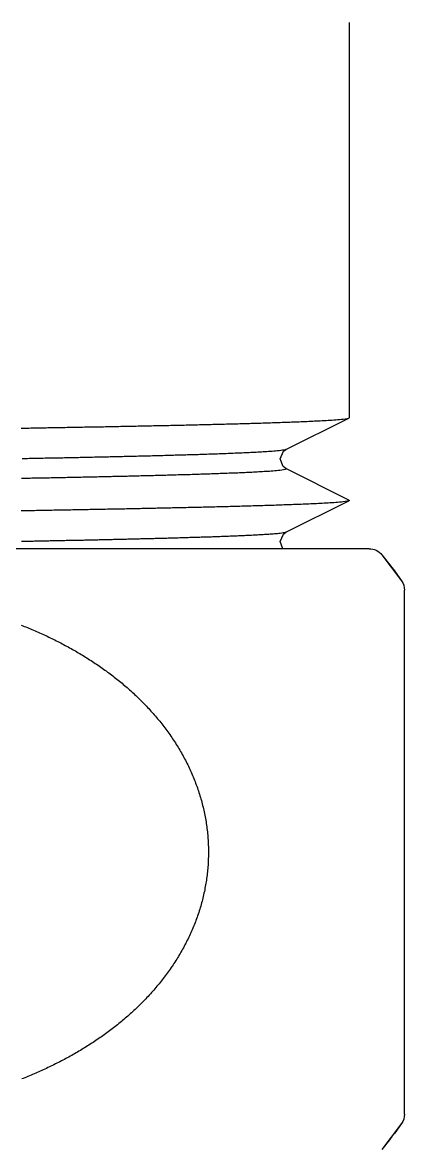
# Model space of a CAD drawing. Header units: millimetres. Extents: x 2213 to 82676, y 1050 to 28650.
# Drawn here: x 20328.58 to 20335.69, y 10325.75 to 10346.72 of the extents above; entities that cross this region are included whole.
import ezdxf

# ---------------------------------------------------------------- set-up
doc = ezdxf.new("R2010")
doc.units = ezdxf.units.MM
doc.header["$LTSCALE"] = 200
doc.linetypes.add('DASHED', pattern=[0.75, 0.5, -0.25])
doc.layers.add('A-FIX', color=5, linetype='Continuous')

# ---------------------------------------------------------------- blocks, each defined once
blk = doc.blocks.new('A$C657279D5')
at = {"linetype": 'Continuous'}
for p, q in [((-135.531019, 759.357856), (-135.531019, 752.004425)), ((-135.525171, 751.998575), (-135.531019, 752.004425)), ((-134.352263, 751.411944), (-135.525171, 751.998575)), ((-135.525171, 750.470451), (-134.352263, 751.057082)), ((-134.352263, 749.872121), (-135.525171, 750.458752)), ((-136.138336, 749.452224), (-136.501659, 748.970705)), ((-135.89901, 749.566372), (-94.101081, 749.566372)), ((-136.557568, 739.04695), (-136.557568, 748.793758)), ((-136.501659, 738.870003), (-136.138336, 738.388484))]:
    blk.add_line(p, q, dxfattribs=at)
at = {"linetype": 'DASHED'}
for points in [[(-129.424307, 751.810292), (-129.460307, 751.811292), (-129.495307, 751.811292), (-129.531307, 751.812292), (-129.567307, 751.812292), (-129.603307, 751.813292), (-129.638307, 751.814292), (-129.674307, 751.814292), (-129.710307, 751.815292), (-129.745307, 751.816292), (-129.781307, 751.816292), (-129.817307, 751.817292), (-129.852307, 751.817292), (-129.888307, 751.818292), (-129.924307, 751.819292), (-129.960307, 751.819292), (-129.995307, 751.820292), (-130.031307, 751.820292), (-130.067307, 751.821292), (-130.102307, 751.822292), (-130.138307, 751.822292), (-130.174307, 751.823292), (-130.209307, 751.824292), (-130.245307, 751.824292), (-130.281307, 751.825292), (-130.317307, 751.826292), (-130.352307, 751.826292), (-130.388307, 751.827292), (-130.424307, 751.827292), (-130.459307, 751.828292), (-130.495307, 751.829292), (-130.531307, 751.829292), (-130.566307, 751.830292), (-130.602307, 751.831292), (-130.638307, 751.831292), (-130.674307, 751.832292), (-130.709307, 751.833292), (-130.745307, 751.833292), (-130.781307, 751.834292), (-130.816307, 751.835292), (-130.852307, 751.835292), (-130.888307, 751.836292), (-130.923307, 751.837292), (-130.959307, 751.837292), (-130.995307, 751.838292), (-131.031307, 751.839292), (-131.066307, 751.839292), (-131.102307, 751.840292), (-131.138307, 751.841292), (-131.173307, 751.841292), (-131.209307, 751.842292), (-131.245307, 751.843292), (-131.280307, 751.844292), (-131.316307, 751.844292), (-131.352307, 751.845292), (-131.388307, 751.846292), (-131.423307, 751.846292), (-131.459307, 751.847292), (-131.495307, 751.848292), (-131.530307, 751.849292), (-131.566307, 751.849292), (-131.602307, 751.850292), (-131.637307, 751.851292), (-131.673307, 751.851292), (-131.709307, 751.852292), (-131.745307, 751.853292), (-131.780307, 751.854292), (-131.816307, 751.854292), (-131.852307, 751.855292), (-131.887307, 751.856292), (-131.923307, 751.857292), (-131.959307, 751.857292), (-131.994307, 751.858292), (-132.030307, 751.859292), (-132.066307, 751.860292), (-132.102307, 751.860292), (-132.137307, 751.861292), (-132.173307, 751.862292), (-132.209307, 751.863292), (-132.244307, 751.864292), (-132.280307, 751.864292), (-132.316307, 751.865292), (-132.351307, 751.866292), (-132.387307, 751.867292), (-132.423307, 751.868292), (-132.459307, 751.868292), (-132.494307, 751.869292), (-132.530307, 751.870292), (-132.566307, 751.871292), (-132.601307, 751.872292), (-132.637307, 751.872292), (-132.673307, 751.873292), (-132.708307, 751.874292), (-132.744307, 751.875292), (-132.780307, 751.876292), (-132.815307, 751.877292), (-132.851307, 751.878292), (-132.887307, 751.878292), (-132.923307, 751.879292), (-132.958307, 751.880292), (-132.994307, 751.881292), (-133.030307, 751.882292), (-133.065307, 751.883292), (-133.101307, 751.884292), (-133.137307, 751.885292), (-133.172307, 751.886292), (-133.208307, 751.886292), (-133.244307, 751.887292), (-133.280307, 751.888292), (-133.315307, 751.889292), (-133.351307, 751.890292), (-133.387307, 751.891292), (-133.422307, 751.892292), (-133.458307, 751.893292), (-133.494307, 751.894292), (-133.529307, 751.895292), (-133.565307, 751.896292), (-133.601307, 751.897292), (-133.636307, 751.898292), (-133.672307, 751.899292), (-133.708307, 751.900292), (-133.744307, 751.901292), (-133.779307, 751.902292), (-133.815307, 751.903292), (-133.851307, 751.904292), (-133.886307, 751.905292), (-133.922307, 751.906292), (-133.958307, 751.908292), (-133.993307, 751.909292), (-134.029307, 751.910292), (-134.065307, 751.911292), (-134.100307, 751.912292), (-134.136307, 751.913292), (-134.172307, 751.914292), (-134.207307, 751.916292), (-134.243307, 751.917292), (-134.279307, 751.918292), (-134.315307, 751.919292), (-134.350307, 751.921292), (-134.386307, 751.922292), (-134.422307, 751.923292), (-134.457307, 751.925292), (-134.493307, 751.926292), (-134.529307, 751.927292), (-134.564307, 751.929292), (-134.600307, 751.930292), (-134.636307, 751.932292), (-134.671307, 751.933292), (-134.707307, 751.934292), (-134.743307, 751.936292), (-134.778307, 751.938292), (-134.814307, 751.939292), (-134.850307, 751.941292), (-134.885307, 751.943292), (-134.921307, 751.944292), (-134.957307, 751.946292), (-134.992307, 751.948292), (-135.028307, 751.950292), (-135.064307, 751.952292), (-135.099307, 751.954292), (-135.135307, 751.956292), (-135.171307, 751.958292), (-135.206307, 751.961292), (-135.242307, 751.963292), (-135.278307, 751.965292), (-135.313307, 751.968292), (-135.349307, 751.971292), (-135.384307, 751.975292), (-135.419307, 751.979292), (-135.455307, 751.983292), (-135.491307, 751.988292), (-135.525307, 751.998292)], [(-134.352307, 751.412292), (-134.321307, 751.402292), (-134.288307, 751.397292), (-134.255307, 751.393292), (-134.223307, 751.389292), (-134.190307, 751.385292), (-134.158307, 751.382292), (-134.125307, 751.380292), (-134.093307, 751.377292), (-134.060307, 751.375292), (-134.027307, 751.373292), (-133.994307, 751.370292), (-133.962307, 751.368292), (-133.929307, 751.366292), (-133.896307, 751.364292), (-133.864307, 751.362292), (-133.831307, 751.360292), (-133.798307, 751.359292), (-133.766307, 751.357292), (-133.733307, 751.355292), (-133.700307, 751.354292), (-133.668307, 751.352292), (-133.635307, 751.351292), (-133.602307, 751.349292), (-133.570307, 751.348292), (-133.537307, 751.346292), (-133.504307, 751.345292), (-133.471307, 751.343292), (-133.439307, 751.342292), (-133.406307, 751.341292), (-133.373307, 751.339292), (-133.340307, 751.338292), (-133.308307, 751.337292), (-133.275307, 751.336292), (-133.242307, 751.334292), (-133.210307, 751.333292), (-133.177307, 751.332292), (-133.144307, 751.331292), (-133.111307, 751.329292), (-133.079307, 751.328292), (-133.046307, 751.327292), (-133.013307, 751.326292), (-132.981307, 751.325292), (-132.948307, 751.324292), (-132.915307, 751.323292), (-132.882307, 751.322292), (-132.850307, 751.320292), (-132.817307, 751.319292), (-132.784307, 751.318292), (-132.751307, 751.317292), (-132.719307, 751.316292), (-132.686307, 751.315292), (-132.653307, 751.314292), (-132.621307, 751.313292), (-132.588307, 751.312292), (-132.555307, 751.311292), (-132.522307, 751.310292), (-132.490307, 751.309292), (-132.457307, 751.308292), (-132.424307, 751.307292), (-132.391307, 751.306292), (-132.359307, 751.305292), (-132.326307, 751.305292), (-132.293307, 751.304292), (-132.261307, 751.303292), (-132.228307, 751.302292), (-132.195307, 751.301292), (-132.162307, 751.300292), (-132.130307, 751.299292), (-132.097307, 751.298292), (-132.064307, 751.297292), (-132.031307, 751.296292), (-131.999307, 751.296292), (-131.966307, 751.295292), (-131.933307, 751.294292), (-131.901307, 751.293292), (-131.868307, 751.292292), (-131.835307, 751.291292), (-131.802307, 751.290292), (-131.770307, 751.290292), (-131.737307, 751.289292), (-131.704307, 751.288292), (-131.671307, 751.287292), (-131.639307, 751.286292), (-131.606307, 751.286292), (-131.573307, 751.285292), (-131.540307, 751.284292), (-131.508307, 751.283292), (-131.475307, 751.282292), (-131.442307, 751.282292), (-131.410307, 751.281292), (-131.377307, 751.280292), (-131.344307, 751.279292), (-131.311307, 751.278292), (-131.279307, 751.278292), (-131.246307, 751.277292), (-131.213307, 751.276292), (-131.180307, 751.275292), (-131.148307, 751.275292), (-131.115307, 751.274292), (-131.082307, 751.273292), (-131.049307, 751.272292), (-131.017307, 751.272292), (-130.984307, 751.271292), (-130.951307, 751.270292), (-130.918307, 751.270292), (-130.886307, 751.269292), (-130.853307, 751.268292), (-130.820307, 751.267292), (-130.788307, 751.267292), (-130.755307, 751.266292), (-130.722307, 751.265292), (-130.689307, 751.264292), (-130.657307, 751.264292), (-130.624307, 751.263292), (-130.591307, 751.262292), (-130.558307, 751.262292), (-130.526307, 751.261292), (-130.493307, 751.260292), (-130.460307, 751.260292), (-130.427307, 751.259292), (-130.395307, 751.258292), (-130.362307, 751.258292), (-130.329307, 751.257292), (-130.297307, 751.256292), (-130.264307, 751.256292), (-130.231307, 751.255292), (-130.198307, 751.254292), (-130.166307, 751.253292), (-130.133307, 751.253292), (-130.100307, 751.252292), (-130.067307, 751.252292), (-130.035307, 751.251292), (-130.002307, 751.250292), (-129.969307, 751.250292), (-129.936307, 751.249292), (-129.904307, 751.248292), (-129.871307, 751.248292), (-129.838307, 751.247292), (-129.805307, 751.246292), (-129.773307, 751.246292), (-129.740307, 751.245292), (-129.707307, 751.244292), (-129.675307, 751.244292), (-129.642307, 751.243292), (-129.609307, 751.242292), (-129.576307, 751.242292), (-129.544307, 751.241292), (-129.511307, 751.241292), (-129.478307, 751.240292), (-129.445307, 751.239292)], [(-134.352307, 751.057292), (-134.338307, 751.039292), (-134.306307, 751.033292), (-134.273307, 751.028292), (-134.241307, 751.024292), (-134.208307, 751.020292), (-134.176307, 751.017292), (-134.143307, 751.014292), (-134.110307, 751.011292), (-134.078307, 751.009292), (-134.045307, 751.006292), (-134.012307, 751.004292), (-133.980307, 751.002292), (-133.947307, 751.000292), (-133.914307, 750.998292), (-133.882307, 750.996292), (-133.849307, 750.994292), (-133.816307, 750.992292), (-133.784307, 750.991292), (-133.751307, 750.989292), (-133.718307, 750.987292), (-133.685307, 750.986292), (-133.653307, 750.984292), (-133.620307, 750.983292), (-133.587307, 750.981292), (-133.555307, 750.980292), (-133.522307, 750.978292), (-133.489307, 750.977292), (-133.456307, 750.975292), (-133.424307, 750.974292), (-133.391307, 750.973292), (-133.358307, 750.971292), (-133.326307, 750.970292), (-133.293307, 750.969292), (-133.260307, 750.968292), (-133.227307, 750.966292), (-133.195307, 750.965292), (-133.162307, 750.964292), (-133.129307, 750.963292), (-133.097307, 750.962292), (-133.064307, 750.960292), (-133.031307, 750.959292), (-132.998307, 750.958292), (-132.966307, 750.957292), (-132.933307, 750.956292), (-132.900307, 750.955292), (-132.868307, 750.954292), (-132.835307, 750.953292), (-132.802307, 750.952292), (-132.769307, 750.951292), (-132.737307, 750.950292), (-132.704307, 750.949292), (-132.671307, 750.947292), (-132.638307, 750.946292), (-132.606307, 750.945292), (-132.573307, 750.944292), (-132.540307, 750.944292), (-132.508307, 750.943292), (-132.475307, 750.942292), (-132.442307, 750.941292), (-132.409307, 750.940292), (-132.377307, 750.939292), (-132.344307, 750.938292), (-132.311307, 750.937292), (-132.278307, 750.936292), (-132.246307, 750.935292), (-132.213307, 750.934292), (-132.180307, 750.933292), (-132.147307, 750.932292), (-132.115307, 750.931292), (-132.082307, 750.931292), (-132.049307, 750.930292), (-132.017307, 750.929292), (-131.984307, 750.928292), (-131.951307, 750.927292), (-131.918307, 750.926292), (-131.886307, 750.925292), (-131.853307, 750.925292), (-131.820307, 750.924292), (-131.787307, 750.923292), (-131.755307, 750.922292), (-131.722307, 750.921292), (-131.689307, 750.920292), (-131.657307, 750.920292), (-131.624307, 750.919292), (-131.591307, 750.918292), (-131.558307, 750.917292), (-131.526307, 750.916292), (-131.493307, 750.916292), (-131.460307, 750.915292), (-131.427307, 750.914292), (-131.395307, 750.913292), (-131.362307, 750.912292), (-131.329307, 750.912292), (-131.296307, 750.911292), (-131.264307, 750.910292), (-131.231307, 750.909292), (-131.198307, 750.909292), (-131.165307, 750.908292), (-131.133307, 750.907292), (-131.100307, 750.906292), (-131.067307, 750.906292), (-131.035307, 750.905292), (-131.002307, 750.904292), (-130.969307, 750.903292), (-130.936307, 750.903292), (-130.904307, 750.902292), (-130.871307, 750.901292), (-130.838307, 750.900292), (-130.805307, 750.900292), (-130.773307, 750.899292), (-130.740307, 750.898292), (-130.707307, 750.898292), (-130.674307, 750.897292), (-130.642307, 750.896292), (-130.609307, 750.895292), (-130.576307, 750.895292), (-130.544307, 750.894292), (-130.511307, 750.893292), (-130.478307, 750.893292), (-130.445307, 750.892292), (-130.413307, 750.891292), (-130.380307, 750.891292), (-130.347307, 750.890292), (-130.314307, 750.889292), (-130.282307, 750.889292), (-130.249307, 750.888292), (-130.216307, 750.887292), (-130.183307, 750.887292), (-130.151307, 750.886292), (-130.118307, 750.885292), (-130.085307, 750.885292), (-130.052307, 750.884292), (-130.020307, 750.883292), (-129.987307, 750.883292), (-129.954307, 750.882292), (-129.922307, 750.881292), (-129.889307, 750.881292), (-129.856307, 750.880292), (-129.823307, 750.879292), (-129.791307, 750.879292), (-129.758307, 750.878292), (-129.725307, 750.877292), (-129.692307, 750.877292), (-129.660307, 750.876292), (-129.627307, 750.876292), (-129.594307, 750.875292), (-129.561307, 750.874292), (-129.529307, 750.874292), (-129.496307, 750.873292), (-129.463307, 750.872292), (-129.430307, 750.872292)], [(-135.525307, 750.458292), (-135.491307, 750.449292), (-135.455307, 750.444292), (-135.419307, 750.439292), (-135.384307, 750.435292), (-135.349307, 750.431292), (-135.313307, 750.428292), (-135.278307, 750.426292), (-135.242307, 750.423292), (-135.206307, 750.421292), (-135.171307, 750.418292), (-135.135307, 750.416292), (-135.099307, 750.414292), (-135.064307, 750.412292), (-135.028307, 750.410292), (-134.992307, 750.408292), (-134.957307, 750.406292), (-134.921307, 750.404292), (-134.885307, 750.403292), (-134.850307, 750.401292), (-134.814307, 750.399292), (-134.778307, 750.398292), (-134.743307, 750.396292), (-134.707307, 750.395292), (-134.671307, 750.393292), (-134.636307, 750.392292), (-134.600307, 750.390292), (-134.564307, 750.389292), (-134.529307, 750.387292), (-134.493307, 750.386292), (-134.457307, 750.385292), (-134.422307, 750.383292), (-134.386307, 750.382292), (-134.350307, 750.381292), (-134.315307, 750.380292), (-134.279307, 750.378292), (-134.243307, 750.377292), (-134.207307, 750.376292), (-134.172307, 750.375292), (-134.136307, 750.373292), (-134.100307, 750.372292), (-134.065307, 750.371292), (-134.029307, 750.370292), (-133.993307, 750.369292), (-133.958307, 750.368292), (-133.922307, 750.367292), (-133.886307, 750.366292), (-133.851307, 750.364292), (-133.815307, 750.363292), (-133.779307, 750.362292), (-133.744307, 750.361292), (-133.708307, 750.360292), (-133.672307, 750.359292), (-133.636307, 750.358292), (-133.601307, 750.357292), (-133.565307, 750.356292), (-133.529307, 750.355292), (-133.494307, 750.354292), (-133.458307, 750.353292), (-133.422307, 750.352292), (-133.387307, 750.351292), (-133.351307, 750.350292), (-133.315307, 750.349292), (-133.280307, 750.348292), (-133.244307, 750.348292), (-133.208307, 750.347292), (-133.172307, 750.346292), (-133.137307, 750.345292), (-133.101307, 750.344292), (-133.065307, 750.343292), (-133.030307, 750.342292), (-132.994307, 750.341292), (-132.958307, 750.340292), (-132.923307, 750.339292), (-132.887307, 750.339292), (-132.851307, 750.338292), (-132.815307, 750.337292), (-132.780307, 750.336292), (-132.744307, 750.335292), (-132.708307, 750.334292), (-132.673307, 750.333292), (-132.637307, 750.333292), (-132.601307, 750.332292), (-132.566307, 750.331292), (-132.530307, 750.330292), (-132.494307, 750.329292), (-132.459307, 750.329292), (-132.423307, 750.328292), (-132.387307, 750.327292), (-132.351307, 750.326292), (-132.316307, 750.325292), (-132.280307, 750.325292), (-132.244307, 750.324292), (-132.209307, 750.323292), (-132.173307, 750.322292), (-132.137307, 750.321292), (-132.102307, 750.321292), (-132.066307, 750.320292), (-132.030307, 750.319292), (-131.994307, 750.318292), (-131.959307, 750.318292), (-131.923307, 750.317292), (-131.887307, 750.316292), (-131.852307, 750.315292), (-131.816307, 750.315292), (-131.780307, 750.314292), (-131.745307, 750.313292), (-131.709307, 750.312292), (-131.673307, 750.312292), (-131.637307, 750.311292), (-131.602307, 750.310292), (-131.566307, 750.309292), (-131.530307, 750.309292), (-131.495307, 750.308292), (-131.459307, 750.307292), (-131.423307, 750.307292), (-131.388307, 750.306292), (-131.352307, 750.305292), (-131.316307, 750.304292), (-131.280307, 750.304292), (-131.245307, 750.303292), (-131.209307, 750.302292), (-131.173307, 750.302292), (-131.138307, 750.301292), (-131.102307, 750.300292), (-131.066307, 750.300292), (-131.031307, 750.299292), (-130.995307, 750.298292), (-130.959307, 750.298292), (-130.923307, 750.297292), (-130.888307, 750.296292), (-130.852307, 750.296292), (-130.816307, 750.295292), (-130.781307, 750.294292), (-130.745307, 750.294292), (-130.709307, 750.293292), (-130.674307, 750.292292), (-130.638307, 750.292292), (-130.602307, 750.291292), (-130.566307, 750.290292), (-130.531307, 750.290292), (-130.495307, 750.289292), (-130.459307, 750.288292), (-130.424307, 750.288292), (-130.388307, 750.287292), (-130.352307, 750.286292), (-130.317307, 750.286292), (-130.281307, 750.285292), (-130.245307, 750.284292), (-130.209307, 750.284292), (-130.174307, 750.283292), (-130.138307, 750.283292), (-130.102307, 750.282292), (-130.067307, 750.281292), (-130.031307, 750.281292), (-129.995307, 750.280292), (-129.960307, 750.279292), (-129.924307, 750.279292), (-129.888307, 750.278292), (-129.852307, 750.278292), (-129.817307, 750.277292), (-129.781307, 750.276292), (-129.745307, 750.276292), (-129.710307, 750.275292), (-129.674307, 750.274292), (-129.638307, 750.274292), (-129.603307, 750.273292), (-129.567307, 750.273292), (-129.531307, 750.272292), (-129.495307, 750.271292), (-129.460307, 750.271292), (-129.424307, 750.270292)], [(-134.352307, 749.872292), (-134.326307, 749.864292), (-134.300307, 749.859292), (-134.273307, 749.855292), (-134.247307, 749.852292), (-134.220307, 749.849292), (-134.194307, 749.846292), (-134.167307, 749.843292), (-134.140307, 749.841292), (-134.114307, 749.839292), (-134.087307, 749.837292), (-134.060307, 749.835292), (-134.034307, 749.833292), (-134.007307, 749.831292), (-133.980307, 749.830292), (-133.953307, 749.828292), (-133.927307, 749.826292), (-133.900307, 749.825292), (-133.873307, 749.823292), (-133.846307, 749.822292), (-133.820307, 749.820292), (-133.793307, 749.819292), (-133.766307, 749.817292), (-133.740307, 749.816292), (-133.713307, 749.815292), (-133.686307, 749.813292), (-133.660307, 749.812292), (-133.633307, 749.811292), (-133.606307, 749.809292), (-133.579307, 749.808292), (-133.553307, 749.807292), (-133.526307, 749.806292), (-133.499307, 749.805292), (-133.472307, 749.804292), (-133.446307, 749.802292), (-133.419307, 749.801292), (-133.392307, 749.800292), (-133.365307, 749.799292), (-133.339307, 749.798292), (-133.312307, 749.797292), (-133.285307, 749.796292), (-133.258307, 749.795292), (-133.232307, 749.794292), (-133.205307, 749.793292), (-133.178307, 749.792292), (-133.152307, 749.791292), (-133.125307, 749.790292), (-133.098307, 749.789292), (-133.071307, 749.788292), (-133.045307, 749.787292), (-133.018307, 749.786292), (-132.991307, 749.785292), (-132.964307, 749.784292), (-132.938307, 749.784292), (-132.911307, 749.783292), (-132.884307, 749.782292), (-132.857307, 749.781292), (-132.831307, 749.780292), (-132.804307, 749.779292), (-132.777307, 749.778292), (-132.750307, 749.777292), (-132.724307, 749.777292), (-132.697307, 749.776292), (-132.670307, 749.775292), (-132.643307, 749.774292), (-132.617307, 749.773292), (-132.590307, 749.772292), (-132.563307, 749.772292), (-132.536307, 749.771292), (-132.510307, 749.770292), (-132.483307, 749.769292), (-132.456307, 749.768292), (-132.429307, 749.768292), (-132.403307, 749.767292), (-132.376307, 749.766292), (-132.349307, 749.765292), (-132.322307, 749.765292), (-132.296307, 749.764292), (-132.269307, 749.763292), (-132.242307, 749.762292), (-132.215307, 749.762292), (-132.189307, 749.761292), (-132.162307, 749.760292), (-132.135307, 749.759292), (-132.108307, 749.759292), (-132.082307, 749.758292), (-132.055307, 749.757292), (-132.028307, 749.757292), (-132.001307, 749.756292), (-131.975307, 749.755292), (-131.948307, 749.754292), (-131.921307, 749.754292), (-131.894307, 749.753292), (-131.868307, 749.752292), (-131.841307, 749.752292), (-131.814307, 749.751292), (-131.787307, 749.750292), (-131.761307, 749.750292), (-131.734307, 749.749292), (-131.707307, 749.748292), (-131.680307, 749.748292), (-131.654307, 749.747292), (-131.627307, 749.746292), (-131.600307, 749.746292), (-131.573307, 749.745292), (-131.547307, 749.744292), (-131.520307, 749.744292), (-131.493307, 749.743292), (-131.466307, 749.742292), (-131.440307, 749.742292), (-131.413307, 749.741292), (-131.386307, 749.740292), (-131.359307, 749.740292), (-131.333307, 749.739292), (-131.306307, 749.739292), (-131.279307, 749.738292), (-131.252307, 749.737292), (-131.226307, 749.737292), (-131.199307, 749.736292), (-131.172307, 749.735292), (-131.145307, 749.735292), (-131.119307, 749.734292), (-131.092307, 749.734292), (-131.065307, 749.733292), (-131.038307, 749.732292), (-131.012307, 749.732292), (-130.985307, 749.731292), (-130.958307, 749.731292), (-130.931307, 749.730292), (-130.905307, 749.729292), (-130.878307, 749.729292), (-130.851307, 749.728292), (-130.824307, 749.728292), (-130.798307, 749.727292), (-130.771307, 749.726292), (-130.744307, 749.726292), (-130.717307, 749.725292), (-130.691307, 749.725292), (-130.664307, 749.724292), (-130.637307, 749.724292), (-130.610307, 749.723292), (-130.584307, 749.722292), (-130.557307, 749.722292), (-130.530307, 749.721292), (-130.503307, 749.721292), (-130.477307, 749.720292), (-130.450307, 749.720292), (-130.423307, 749.719292), (-130.396307, 749.718292), (-130.370307, 749.718292), (-130.343307, 749.717292), (-130.316307, 749.717292), (-130.289307, 749.716292), (-130.263307, 749.716292), (-130.236307, 749.715292), (-130.209307, 749.715292), (-130.182307, 749.714292), (-130.156307, 749.713292), (-130.129307, 749.713292), (-130.102307, 749.712292), (-130.075307, 749.712292), (-130.049307, 749.711292), (-130.022307, 749.711292), (-129.995307, 749.710292), (-129.968307, 749.710292), (-129.942307, 749.709292), (-129.915307, 749.709292), (-129.888307, 749.708292), (-129.861307, 749.708292), (-129.834307, 749.707292), (-129.808307, 749.707292), (-129.781307, 749.706292), (-129.754307, 749.705292), (-129.727307, 749.705292), (-129.701307, 749.704292), (-129.674307, 749.704292), (-129.647307, 749.703292), (-129.620307, 749.703292), (-129.594307, 749.702292), (-129.567307, 749.702292), (-129.540307, 749.701292), (-129.513307, 749.701292), (-129.487307, 749.700292), (-129.460307, 749.700292), (-129.433307, 749.699292)], [(-129.425307, 748.144292), (-129.454307, 748.133292), (-129.483307, 748.121292), (-129.512307, 748.110292), (-129.541307, 748.098292), (-129.569307, 748.086292), (-129.598307, 748.074292), (-129.627307, 748.062292), (-129.655307, 748.050292), (-129.684307, 748.038292), (-129.712307, 748.025292), (-129.741307, 748.013292), (-129.769307, 748.000292), (-129.798307, 747.988292), (-129.826307, 747.975292), (-129.854307, 747.962292), (-129.882307, 747.949292), (-129.911307, 747.936292), (-129.939307, 747.922292), (-129.967307, 747.909292), (-129.995307, 747.895292), (-130.023307, 747.882292), (-130.050307, 747.868292), (-130.078307, 747.854292), (-130.106307, 747.840292), (-130.134307, 747.826292), (-130.161307, 747.812292), (-130.189307, 747.797292), (-130.216307, 747.783292), (-130.244307, 747.768292), (-130.271307, 747.754292), (-130.299307, 747.739292), (-130.326307, 747.724292), (-130.353307, 747.709292), (-130.380307, 747.693292), (-130.407307, 747.678292), (-130.434307, 747.663292), (-130.461307, 747.647292), (-130.488307, 747.631292), (-130.515307, 747.616292), (-130.541307, 747.600292), (-130.568307, 747.584292), (-130.595307, 747.567292), (-130.621307, 747.551292), (-130.647307, 747.535292), (-130.674307, 747.518292), (-130.700307, 747.501292), (-130.726307, 747.484292), (-130.752307, 747.467292), (-130.778307, 747.450292), (-130.804307, 747.433292), (-130.830307, 747.416292), (-130.856307, 747.398292), (-130.881307, 747.381292), (-130.907307, 747.363292), (-130.932307, 747.345292), (-130.958307, 747.327292), (-130.983307, 747.309292), (-131.008307, 747.291292), (-131.033307, 747.272292), (-131.058307, 747.254292), (-131.083307, 747.235292), (-131.108307, 747.217292), (-131.132307, 747.198292), (-131.157307, 747.179292), (-131.181307, 747.159292), (-131.206307, 747.140292), (-131.230307, 747.121292), (-131.254307, 747.101292), (-131.278307, 747.081292), (-131.302307, 747.062292), (-131.326307, 747.042292), (-131.350307, 747.022292), (-131.374307, 747.001292), (-131.397307, 746.981292), (-131.420307, 746.960292), (-131.444307, 746.940292), (-131.467307, 746.919292), (-131.490307, 746.898292), (-131.513307, 746.877292), (-131.536307, 746.856292), (-131.558307, 746.834292), (-131.581307, 746.813292), (-131.603307, 746.791292), (-131.626307, 746.769292), (-131.648307, 746.748292), (-131.670307, 746.726292), (-131.692307, 746.703292), (-131.714307, 746.681292), (-131.735307, 746.659292), (-131.757307, 746.636292), (-131.778307, 746.613292), (-131.799307, 746.591292), (-131.820307, 746.568292), (-131.841307, 746.545292), (-131.862307, 746.521292), (-131.883307, 746.498292), (-131.903307, 746.475292), (-131.923307, 746.451292), (-131.944307, 746.427292), (-131.964307, 746.403292), (-131.983307, 746.379292), (-132.003307, 746.355292), (-132.023307, 746.331292), (-132.042307, 746.307292), (-132.061307, 746.282292), (-132.080307, 746.257292), (-132.099307, 746.233292), (-132.118307, 746.208292), (-132.136307, 746.183292), (-132.155307, 746.158292), (-132.173307, 746.132292), (-132.191307, 746.107292), (-132.209307, 746.081292), (-132.226307, 746.056292), (-132.244307, 746.030292), (-132.261307, 746.004292), (-132.278307, 745.978292), (-132.295307, 745.952292), (-132.311307, 745.926292), (-132.328307, 745.900292), (-132.344307, 745.873292), (-132.360307, 745.846292), (-132.376307, 745.820292), (-132.392307, 745.793292), (-132.407307, 745.766292), (-132.423307, 745.739292), (-132.438307, 745.712292), (-132.453307, 745.684292), (-132.467307, 745.657292), (-132.482307, 745.630292), (-132.496307, 745.602292), (-132.510307, 745.574292), (-132.524307, 745.546292), (-132.537307, 745.518292), (-132.551307, 745.490292), (-132.564307, 745.462292), (-132.577307, 745.434292), (-132.590307, 745.406292), (-132.602307, 745.377292), (-132.614307, 745.349292), (-132.626307, 745.320292), (-132.638307, 745.291292), (-132.650307, 745.262292), (-132.661307, 745.233292), (-132.672307, 745.204292), (-132.683307, 745.175292), (-132.694307, 745.146292), (-132.704307, 745.117292), (-132.714307, 745.087292), (-132.724307, 745.058292), (-132.734307, 745.028292), (-132.743307, 744.999292), (-132.752307, 744.969292), (-132.761307, 744.939292), (-132.770307, 744.909292), (-132.778307, 744.880292), (-132.787307, 744.850292), (-132.795307, 744.819292), (-132.802307, 744.789292), (-132.810307, 744.759292), (-132.817307, 744.729292), (-132.824307, 744.699292), (-132.830307, 744.668292), (-132.837307, 744.638292), (-132.843307, 744.607292), (-132.849307, 744.577292), (-132.854307, 744.546292), (-132.860307, 744.516292), (-132.865307, 744.485292), (-132.870307, 744.454292), (-132.874307, 744.423292), (-132.878307, 744.393292), (-132.882307, 744.362292), (-132.886307, 744.331292), (-132.890307, 744.300292), (-132.893307, 744.269292), (-132.896307, 744.238292), (-132.898307, 744.207292), (-132.901307, 744.176292), (-132.903307, 744.145292), (-132.905307, 744.114292), (-132.906307, 744.083292), (-132.908307, 744.052292), (-132.909307, 744.021292), (-132.909307, 743.990292), (-132.910307, 743.959292), (-132.910307, 743.928292), (-132.910307, 743.897292), (-132.910307, 743.866292), (-132.909307, 743.834292), (-132.908307, 743.803292), (-132.907307, 743.772292), (-132.905307, 743.741292), (-132.904307, 743.710292), (-132.902307, 743.679292), (-132.900307, 743.648292), (-132.897307, 743.617292), (-132.894307, 743.586292), (-132.891307, 743.555292), (-132.888307, 743.524292), (-132.884307, 743.493292), (-132.880307, 743.463292), (-132.876307, 743.432292), (-132.872307, 743.401292), (-132.867307, 743.370292), (-132.862307, 743.340292), (-132.857307, 743.309292), (-132.852307, 743.278292), (-132.846307, 743.248292), (-132.840307, 743.217292), (-132.834307, 743.187292), (-132.827307, 743.156292), (-132.820307, 743.126292), (-132.813307, 743.096292), (-132.806307, 743.066292), (-132.798307, 743.035292), (-132.791307, 743.005292), (-132.783307, 742.975292), (-132.774307, 742.945292), (-132.766307, 742.915292), (-132.757307, 742.886292), (-132.748307, 742.856292), (-132.738307, 742.826292), (-132.729307, 742.797292), (-132.719307, 742.767292), (-132.709307, 742.738292), (-132.699307, 742.708292), (-132.688307, 742.679292), (-132.678307, 742.650292), (-132.667307, 742.621292), (-132.655307, 742.592292), (-132.644307, 742.563292), (-132.632307, 742.534292), (-132.620307, 742.506292), (-132.608307, 742.477292), (-132.596307, 742.449292), (-132.583307, 742.420292), (-132.570307, 742.392292), (-132.557307, 742.364292), (-132.544307, 742.336292), (-132.530307, 742.308292), (-132.517307, 742.280292), (-132.503307, 742.252292), (-132.489307, 742.224292), (-132.474307, 742.197292), (-132.460307, 742.169292), (-132.445307, 742.142292), (-132.430307, 742.115292), (-132.415307, 742.087292), (-132.399307, 742.060292), (-132.384307, 742.033292), (-132.368307, 742.007292), (-132.352307, 741.980292), (-132.336307, 741.954292), (-132.319307, 741.927292), (-132.303307, 741.901292), (-132.286307, 741.875292), (-132.269307, 741.848292), (-132.252307, 741.823292), (-132.234307, 741.797292), (-132.217307, 741.771292), (-132.199307, 741.745292), (-132.181307, 741.720292), (-132.163307, 741.695292), (-132.145307, 741.669292), (-132.126307, 741.644292), (-132.108307, 741.619292), (-132.089307, 741.594292), (-132.070307, 741.570292), (-132.051307, 741.545292), (-132.032307, 741.521292), (-132.012307, 741.496292), (-131.993307, 741.472292), (-131.973307, 741.448292), (-131.953307, 741.424292), (-131.933307, 741.400292), (-131.912307, 741.376292), (-131.892307, 741.353292), (-131.872307, 741.329292), (-131.851307, 741.306292), (-131.830307, 741.283292), (-131.809307, 741.260292), (-131.788307, 741.237292), (-131.767307, 741.214292), (-131.745307, 741.192292), (-131.724307, 741.169292), (-131.702307, 741.147292), (-131.680307, 741.125292), (-131.658307, 741.103292), (-131.636307, 741.081292), (-131.614307, 741.059292), (-131.591307, 741.037292), (-131.569307, 741.016292), (-131.546307, 740.994292), (-131.524307, 740.973292), (-131.501307, 740.952292), (-131.478307, 740.931292), (-131.455307, 740.910292), (-131.431307, 740.889292), (-131.408307, 740.869292), (-131.385307, 740.848292), (-131.361307, 740.828292), (-131.337307, 740.808292), (-131.314307, 740.788292), (-131.290307, 740.768292), (-131.266307, 740.748292), (-131.242307, 740.729292), (-131.217307, 740.709292), (-131.193307, 740.690292), (-131.169307, 740.671292), (-131.144307, 740.651292), (-131.119307, 740.632292), (-131.095307, 740.614292), (-131.070307, 740.595292), (-131.045307, 740.576292), (-131.020307, 740.558292), (-130.995307, 740.540292), (-130.969307, 740.521292), (-130.944307, 740.503292), (-130.919307, 740.485292), (-130.893307, 740.468292), (-130.868307, 740.450292), (-130.842307, 740.432292), (-130.816307, 740.415292), (-130.790307, 740.398292), (-130.764307, 740.381292), (-130.738307, 740.364292), (-130.712307, 740.347292), (-130.686307, 740.330292), (-130.660307, 740.313292), (-130.633307, 740.297292), (-130.607307, 740.280292), (-130.580307, 740.264292), (-130.554307, 740.248292), (-130.527307, 740.232292), (-130.500307, 740.216292), (-130.474307, 740.200292), (-130.447307, 740.185292), (-130.420307, 740.169292), (-130.393307, 740.154292), (-130.366307, 740.138292), (-130.338307, 740.123292), (-130.311307, 740.108292), (-130.284307, 740.093292), (-130.256307, 740.078292), (-130.229307, 740.064292), (-130.201307, 740.049292), (-130.174307, 740.035292), (-130.146307, 740.020292), (-130.119307, 740.006292), (-130.091307, 739.992292), (-130.063307, 739.978292), (-130.035307, 739.964292), (-130.007307, 739.951292), (-129.979307, 739.937292), (-129.951307, 739.923292), (-129.923307, 739.910292), (-129.895307, 739.897292), (-129.866307, 739.884292), (-129.838307, 739.871292), (-129.810307, 739.858292), (-129.781307, 739.845292), (-129.753307, 739.832292), (-129.724307, 739.820292), (-129.696307, 739.807292), (-129.667307, 739.795292), (-129.638307, 739.783292), (-129.610307, 739.770292), (-129.581307, 739.758292), (-129.552307, 739.746292), (-129.523307, 739.735292), (-129.494307, 739.723292), (-129.465307, 739.711292), (-129.436307, 739.700292)]]:
    blk.add_lwpolyline(points, dxfattribs=at)
at = {"linetype": 'Continuous'}
for points in [[(-134.352204, 751.057112), (-134.300477, 751.09661), (-134.245018, 751.238539), (-134.307501, 751.379624), (-134.352094, 751.41186)], [(-135.525307, 750.470292), (-135.526307, 750.470292), (-135.526307, 750.470292), (-135.526307, 750.470292), (-135.526307, 750.470292), (-135.526307, 750.470292), (-135.526307, 750.470292), (-135.526307, 750.469292), (-135.526307, 750.469292), (-135.526307, 750.469292), (-135.526307, 750.469292), (-135.527307, 750.469292), (-135.527307, 750.469292), (-135.527307, 750.469292), (-135.527307, 750.469292), (-135.527307, 750.469292), (-135.527307, 750.469292), (-135.527307, 750.469292), (-135.527307, 750.469292), (-135.527307, 750.469292), (-135.527307, 750.469292), (-135.528307, 750.469292), (-135.528307, 750.469292), (-135.528307, 750.468292), (-135.528307, 750.468292), (-135.528307, 750.468292), (-135.528307, 750.468292), (-135.528307, 750.468292), (-135.528307, 750.468292), (-135.528307, 750.468292), (-135.528307, 750.468292), (-135.528307, 750.468292), (-135.529307, 750.468292), (-135.529307, 750.468292), (-135.529307, 750.468292), (-135.529307, 750.468292), (-135.529307, 750.467292), (-135.529307, 750.467292), (-135.529307, 750.467292), (-135.529307, 750.467292), (-135.529307, 750.467292), (-135.529307, 750.467292), (-135.529307, 750.467292), (-135.529307, 750.467292), (-135.530307, 750.467292), (-135.530307, 750.467292), (-135.530307, 750.467292), (-135.530307, 750.467292), (-135.530307, 750.466292), (-135.530307, 750.466292), (-135.530307, 750.466292), (-135.530307, 750.466292), (-135.530307, 750.466292), (-135.530307, 750.466292), (-135.530307, 750.466292), (-135.530307, 750.466292), (-135.530307, 750.466292), (-135.530307, 750.466292), (-135.530307, 750.466292), (-135.530307, 750.466292), (-135.530307, 750.465292), (-135.530307, 750.465292), (-135.531307, 750.465292), (-135.531307, 750.465292), (-135.531307, 750.465292), (-135.531307, 750.465292), (-135.531307, 750.465292), (-135.531307, 750.465292), (-135.531307, 750.465292), (-135.531307, 750.465292), (-135.531307, 750.465292), (-135.531307, 750.465292), (-135.531307, 750.464292), (-135.531307, 750.464292), (-135.531307, 750.464292), (-135.531307, 750.464292), (-135.531307, 750.464292), (-135.531307, 750.464292), (-135.531307, 750.464292), (-135.531307, 750.464292), (-135.531307, 750.464292), (-135.531307, 750.464292), (-135.531307, 750.464292), (-135.531307, 750.463292), (-135.531307, 750.463292), (-135.531307, 750.463292), (-135.530307, 750.463292), (-135.530307, 750.462292), (-135.530307, 750.462292), (-135.530307, 750.462292), (-135.530307, 750.462292), (-135.530307, 750.462292), (-135.530307, 750.462292), (-135.530307, 750.462292), (-135.530307, 750.462292), (-135.530307, 750.462292), (-135.529307, 750.462292), (-135.529307, 750.462292), (-135.529307, 750.462292), (-135.529307, 750.461292), (-135.529307, 750.461292), (-135.529307, 750.461292), (-135.529307, 750.461292), (-135.529307, 750.461292), (-135.529307, 750.461292), (-135.529307, 750.461292), (-135.529307, 750.461292), (-135.529307, 750.461292), (-135.528307, 750.461292), (-135.528307, 750.461292), (-135.528307, 750.461292), (-135.528307, 750.461292), (-135.528307, 750.460292), (-135.528307, 750.460292), (-135.528307, 750.460292), (-135.528307, 750.460292), (-135.528307, 750.460292), (-135.528307, 750.460292), (-135.528307, 750.460292), (-135.527307, 750.460292), (-135.527307, 750.460292), (-135.527307, 750.460292), (-135.527307, 750.460292), (-135.527307, 750.460292), (-135.527307, 750.460292), (-135.527307, 750.460292), (-135.527307, 750.460292), (-135.527307, 750.459292), (-135.527307, 750.459292), (-135.526307, 750.459292), (-135.526307, 750.459292), (-135.526307, 750.459292), (-135.526307, 750.459292), (-135.526307, 750.459292), (-135.526307, 750.459292), (-135.526307, 750.459292), (-135.526307, 750.459292), (-135.526307, 750.459292), (-135.526307, 750.459292), (-135.525307, 750.459292), (-135.525307, 750.459292), (-135.525307, 750.459292), (-135.525307, 750.459292), (-135.525307, 750.459292), (-135.525307, 750.459292), (-135.525307, 750.458292)], [(-134.296732, 749.566372), (-134.245018, 749.698716), (-134.307501, 749.839801), (-134.352094, 749.872037)]]:
    blk.add_lwpolyline(points, dxfattribs=at)
for centre, radius, start, end in [((-129.307568, 743.920354), 8.789823, 140.997856, 144.930619), ((-135.89901, 749.258407), 0.307965, 90, 140.997856), ((-136.249603, 748.793759), 0.307965, 144.930765, 180.000179), ((-136.249603, 739.046949), 0.307965, 179.999767, 215.06919), ((-129.307568, 743.920354), 8.789823, 215.069381, 219.002144)]:
    blk.add_arc(centre, radius, start, end, dxfattribs=at)

msp = doc.modelspace()

# ---------------------------------------------------------------- block references
at = {"layer": 'A-FIX', "xscale": -1}
msp.add_blockref('A$C657279D5', (20199.133, 9587.363), dxfattribs=at)

doc.saveas('drawing.dxf')
